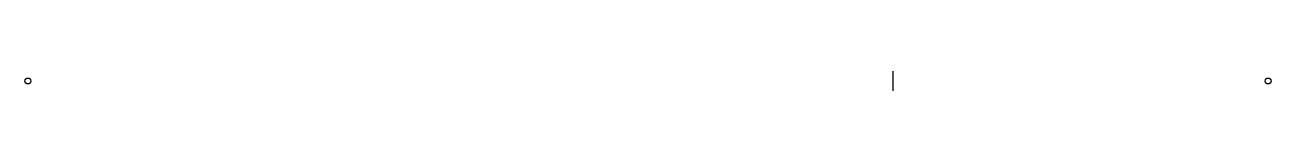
# Model space of a CAD drawing. Header units: millimetres. Extents: x -101 to 110, y 123 to 124.
import ezdxf

# ---------------------------------------------------------------- set-up
doc = ezdxf.new("R2010")
doc.units = ezdxf.units.MM
doc.header["$PDMODE"] = 33

msp = doc.modelspace()

# ---------------------------------------------------------------- linework, layer by layer
msp.add_ray((45.37, 35.85), (0.006557, 0.999979))
for p in [(-100.97, 123.29), (109.61, 123.29)]:
    msp.add_point(p)

doc.saveas('drawing.dxf')
